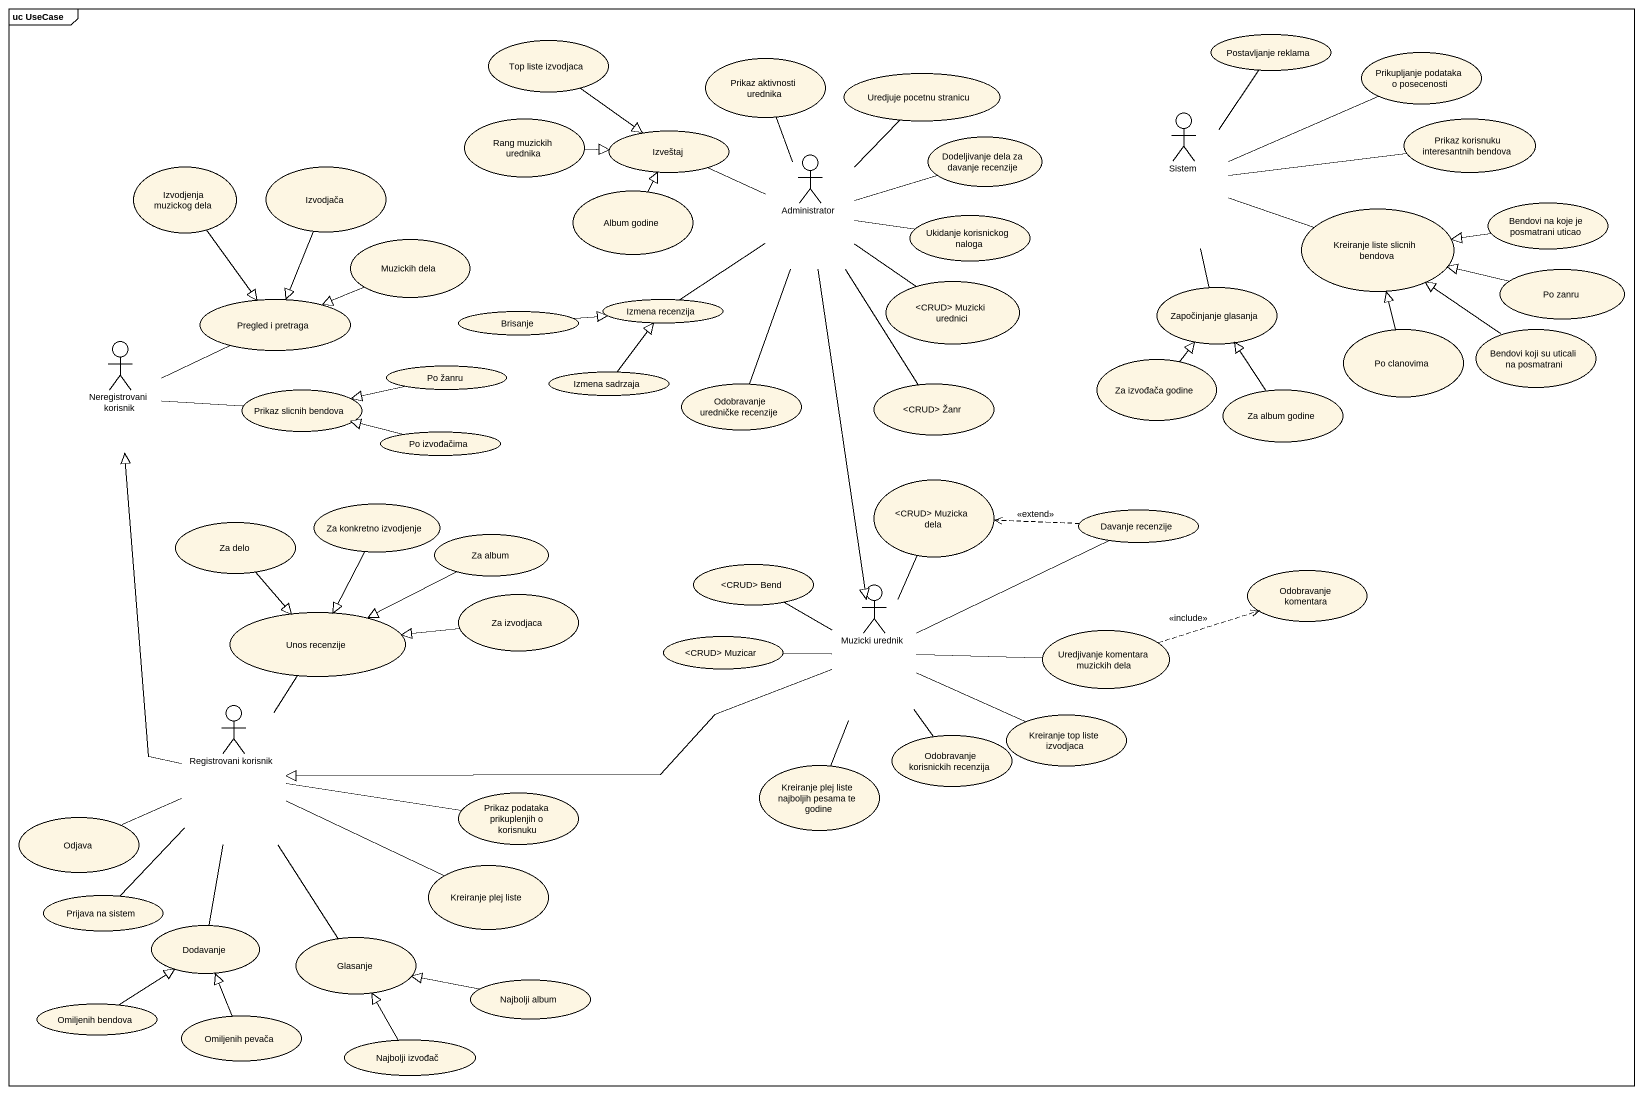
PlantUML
@startuml
mainframe uc UseCase
usecase "Postavljanje reklama" as Postavljanje_reklama
usecase "Top liste izvodjaca" as Top_liste_izvodjaca
usecase "Prikaz aktivnosti urednika" as Prikaz_aktivnosti_urednika
usecase "Uredjuje pocetnu stranicu" as Uredjuje_pocetnu_stranicu
usecase "Prikupljanje podataka o posecenosti" as Prikupljanje_podataka_o
actor Sistem
usecase "Rang muzickih urednika" as Rang_muzickih_urednika
usecase Izveštaj
usecase "Dodeljivanje dela za davanje recenzije" as Dodeljivanje_dela_za
usecase "Prikaz korisnuku interesantnih bendova" as Prikaz_korisnuku
usecase "Izvodjenja muzickog dela" as Izvodjenja_muzickog_dela
usecase Izvodjača
actor Administrator
usecase "Album godine" as Album_godine
usecase "Ukidanje korisnickog naloga" as Ukidanje_korisnickog_naloga
usecase "Kreiranje liste slicnih bendova" as Kreiranje_liste_slicnih
usecase "Bendovi na koje je posmatrani uticao" as Bendovi_na_koje_je
usecase "Muzickih dela" as Muzickih_dela
usecase "Pregled i pretraga" as Pregled_i_pretraga
usecase "Izmena recenzija" as Izmena_recenzija
usecase "<CRUD> Muzicki urednici" as CRUD_Muzicki_urednici
usecase "Započinjanje glasanja" as Započinjanje_glasanja
usecase "Po zanru" as Po_zanru
actor "Neregistrovani korisnik" as Neregistrovani_korisnik
usecase Brisanje
usecase "Po clanovima" as Po_clanovima
usecase "Bendovi koji su uticali na posmatrani" as Bendovi_koji_su_uticali_na
usecase "Po žanru" as Po_žanru
usecase "Izmena sadrzaja" as Izmena_sadrzaja
usecase "Odobravanje uredničke recenzije" as Odobravanje_uredničke
usecase "<CRUD> Žanr" as CRUD_Žanr
usecase "Za izvođača godine" as Za_izvođača_godine
usecase "Prikaz slicnih bendova" as Prikaz_slicnih_bendova
usecase "Za album godine" as Za_album_godine
usecase "Po izvođačima" as Po_izvođačima
usecase "<CRUD> Muzicka dela" as CRUD_Muzicka_dela
usecase "Za delo" as Za_delo
usecase "Za konkretno izvodjenje" as Za_konkretno_izvodjenje
usecase "Za album" as Za_album
usecase "Davanje recenzije" as Davanje_recenzije
usecase "<CRUD> Bend" as CRUD_Bend
usecase "Odobravanje komentara" as Odobravanje_komentara
usecase "Unos recenzije" as Unos_recenzije
usecase "Za izvodjaca" as Za_izvodjaca
actor "Muzicki urednik" as Muzicki_urednik
usecase "<CRUD> Muzicar" as CRUD_Muzicar
usecase "Uredjivanje komentara muzickih dela" as Uredjivanje_komentara
actor "Registrovani korisnik" as Registrovani_korisnik
usecase "Kreiranje top liste izvodjaca" as Kreiranje_top_liste
usecase "Kreiranje plej liste najboljih pesama te godine" as Kreiranje_plej_liste
usecase "Odobravanje korisnickih recenzija" as Odobravanje_korisnickih
usecase "Prikaz podataka prikuplenjih o korisnuku" as Prikaz_podataka
usecase Odjava
usecase "Kreiranje plej liste" as Kreiranje_plej_liste_2
usecase "Prijava na sistem" as Prijava_na_sistem
usecase Dodavanje
usecase Glasanje
usecase "Najbolji album" as Najbolji_album
usecase "Omiljenih bendova" as Omiljenih_bendova
usecase "Omiljenih pevača" as Omiljenih_pevača
usecase "Najbolji izvođač" as Najbolji_izvođač
Postavljanje_reklama -- Sistem
Top_liste_izvodjaca --|> Izveštaj
Prikaz_aktivnosti_urednika -- Administrator
Prikupljanje_podataka_o -left- Sistem
Sistem -right- Prikaz_korisnuku
Sistem -right- Kreiranje_liste_slicnih
Rang_muzickih_urednika -right-|> Izveštaj
Izveštaj -right- Administrator
Izvodjenja_muzickog_dela --|> Pregled_i_pretraga
Izvodjača --|> Pregled_i_pretraga
Administrator -up- Uredjuje_pocetnu_stranicu
Administrator -right- Dodeljivanje_dela_za
Administrator -right- Ukidanje_korisnickog_naloga
Administrator -- Odobravanje_uredničke
Administrator -- CRUD_Žanr
Administrator --|> Muzicki_urednik
Album_godine -up-|> Izveštaj
Bendovi_na_koje_je -left-|> Kreiranje_liste_slicnih
Muzickih_dela -left-|> Pregled_i_pretraga
Pregled_i_pretraga -left- Neregistrovani_korisnik
Izmena_recenzija -up- Administrator
CRUD_Muzicki_urednici -up- Administrator
Započinjanje_glasanja -up- Sistem
Po_zanru -left-|> Kreiranje_liste_slicnih
Neregistrovani_korisnik -right- Prikaz_slicnih_bendova
Brisanje -right-|> Izmena_recenzija
Po_clanovima -up-|> Kreiranje_liste_slicnih
Bendovi_koji_su_uticali_na -up-|> Kreiranje_liste_slicnih
Po_žanru -left-|> Prikaz_slicnih_bendova
Izmena_sadrzaja -up-|> Izmena_recenzija
Za_izvođača_godine -up-|> Započinjanje_glasanja
Za_album_godine -up-|> Započinjanje_glasanja
Po_izvođačima -left-|> Prikaz_slicnih_bendova
CRUD_Muzicka_dela -- Muzicki_urednik
Za_delo --|> Unos_recenzije
Za_konkretno_izvodjenje --|> Unos_recenzije
Za_album -left-|> Unos_recenzije
Davanje_recenzije .left.> CRUD_Muzicka_dela : <<extend>>
CRUD_Bend -right- Muzicki_urednik
Za_izvodjaca -left-|> Unos_recenzije
Muzicki_urednik -right- Davanje_recenzije
Muzicki_urednik -right- Uredjivanje_komentara
Muzicki_urednik -left-|> Registrovani_korisnik
CRUD_Muzicar -right- Muzicki_urednik
Uredjivanje_komentara .right.> Odobravanje_komentara : <<include>>
Registrovani_korisnik -up-|> Neregistrovani_korisnik
Registrovani_korisnik -up- Unos_recenzije
Registrovani_korisnik -right- Prikaz_podataka
Registrovani_korisnik -left- Odjava
Registrovani_korisnik -right- Kreiranje_plej_liste_2
Registrovani_korisnik -- Prijava_na_sistem
Registrovani_korisnik -- Dodavanje
Registrovani_korisnik -- Glasanje
Kreiranje_top_liste -left- Muzicki_urednik
Kreiranje_plej_liste -up- Muzicki_urednik
Odobravanje_korisnickih -up- Muzicki_urednik
Najbolji_album -left-|> Glasanje
Omiljenih_bendova -up-|> Dodavanje
Omiljenih_pevača -up-|> Dodavanje
Najbolji_izvođač -up-|> Glasanje
@enduml
